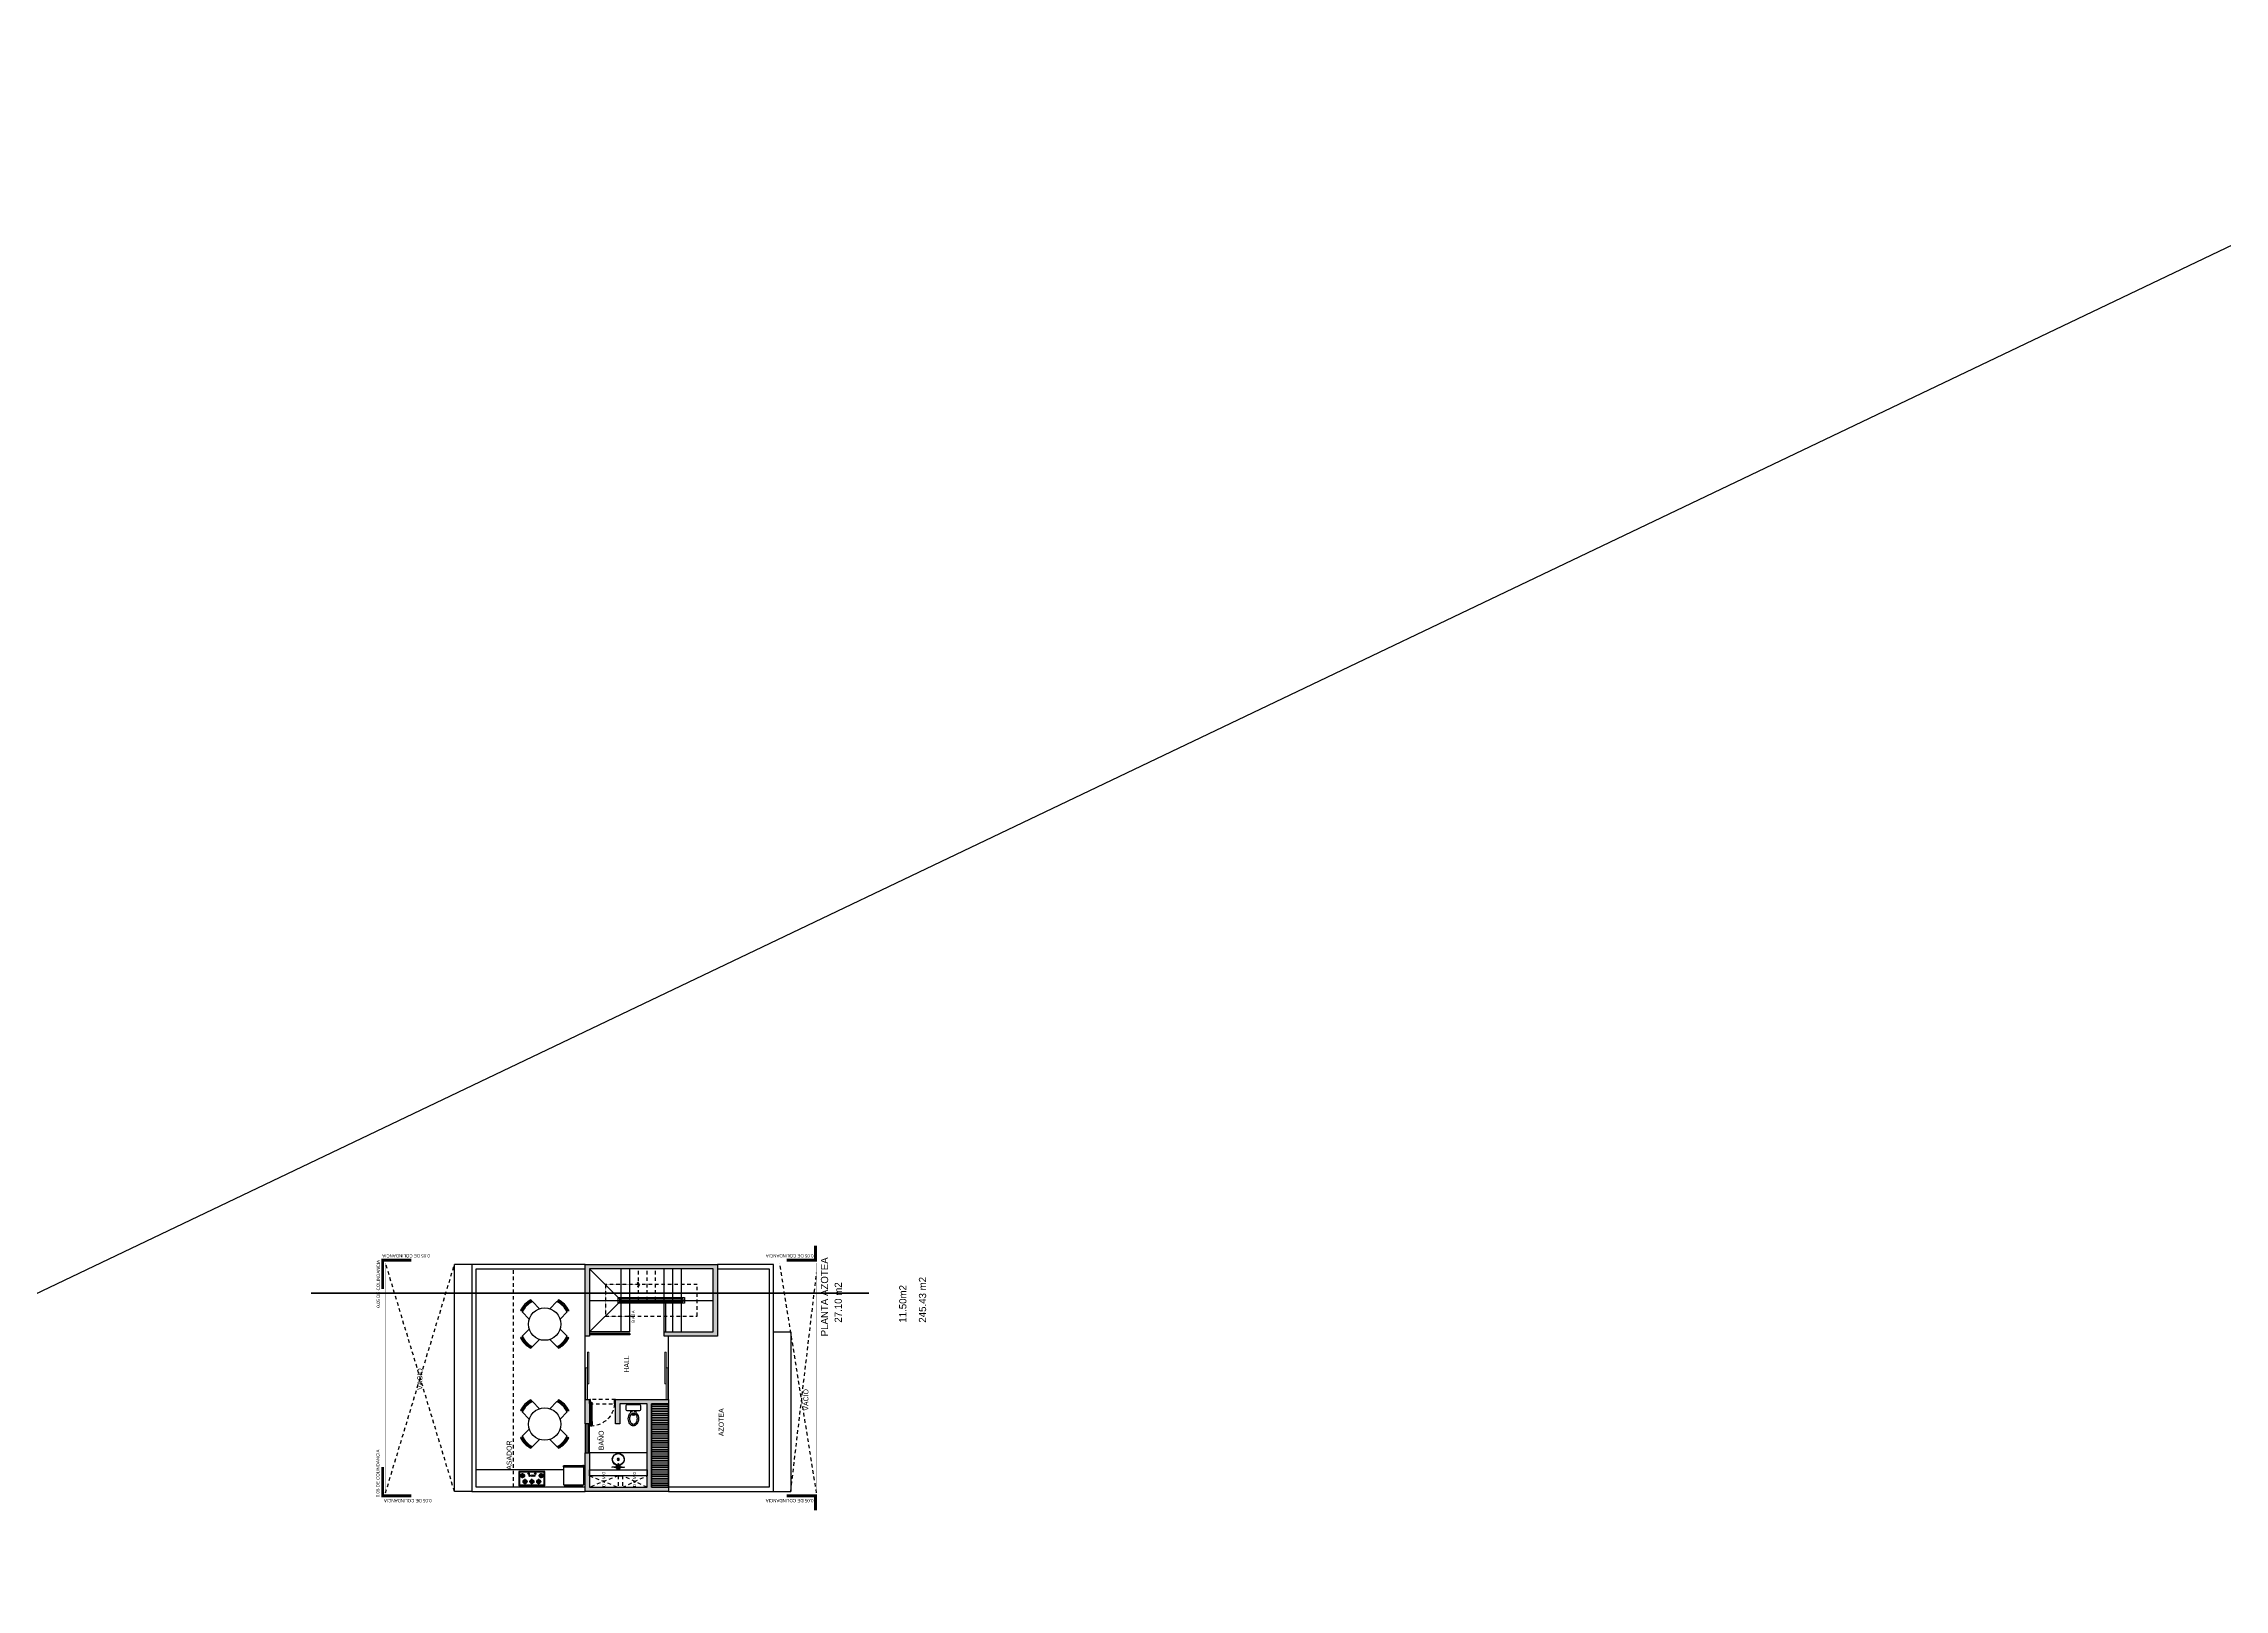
# Model space of a CAD drawing. Header units: metres. Extents: x -58 to 722, y -1100 to 345.
# Drawn here: x 61.2 to 137.1, y 18.8 to 72.6 of the extents above; entities that cross this region are included whole.
import ezdxf

# ---------------------------------------------------------------- set-up
doc = ezdxf.new("R2010")
doc.units = ezdxf.units.M
doc.header["$MEASUREMENT"] = 0
doc.linetypes.add('CENTER2', pattern=[1.125, 0.75, -0.125, 0.125, -0.125])
doc.linetypes.add('HIDDEN2', pattern=[0.1875, 0.125, -0.0625])
doc.layers.get('0').update_dxf_attribs({"color": 255})
for name, color, linetype in [('A-MOBILIARIO SANITARIO', 124, 'Continuous'), ('A-MURO', 150, 'Continuous'), ('A-PROYECCIONES', 191, 'HIDDEN2'), ('FSR_ARQ_001TERRENO', 8, 'Continuous'), ('FSR_ARQ_003RELLENODEMUROS', 251, 'Continuous'), ('FSR_ARQ_007PROYECCIONES', 200, 'HIDDEN2'), ('FSR_ARQ_008MOBILIARIO', 115, 'Continuous'), ('FSR_ARQ_009ESCALERA', 40, 'Continuous'), ('FSR_ARQ_010MUROBAJO', 33, 'Continuous'), ('FSR_ARQ_011MOBILIARIOSANI', 124, 'Continuous'), ('FSR_ARQ_012PUERTAS', 233, 'Continuous'), ('FSR_ARQ_014TEXTOS', 142, 'Continuous'), ('FSR_ARQ_022AREAS', 110, 'Continuous'), ('FSR_ARQ_024LINEACORTE', 10, 'Continuous'), ('MOBILIARIO', 125, 'Continuous'), ('TEXTOS', 7, 'Continuous')]:
    doc.layers.add(name, color=color, linetype=linetype)
doc.layers.add('FSR_ARQ_002MURO', color=150, linetype='Continuous', lineweight=30)
doc.layers.add('FSR_ARQ_013VENTANAS', color=4, linetype='Continuous', lineweight=5)
doc.styles.add('ESPACIOS', font='GOTHIC.TTF')
doc.linetypes.add('ZIGZAG', pattern='A,0.00254,-5.08,[131,ltypeshp.shx,S=5.08,R=0,X=-5.08,Y=0],-10.16,[131,ltypeshp.shx,S=5.08,R=180,X=5.08,Y=0],-5.08', length=20.32254)
pattern_1 = [(90, (33.955466, 103.83467), (-0.015625, 0.0078125), [0, -0.015625])]

# ---------------------------------------------------------------- blocks, each defined once
blk = doc.blocks.new('WC')
for p, q in [((0.02, 0.215), (0.02, -0.215)), ((0.205, 0.25), (0.055, 0.25)), ((0.24, -0.215), (0.24, 0.215)), ((0.353, -0.052), (0.353, 0.052)), ((0.055, -0.25), (0.205, -0.25))]:
    blk.add_line(p, q)
blk.add_lwpolyline([(0.709, 0, 0.144399), (0.695, 0.045, 0.107176), (0.65, 0.09, 0.077789), (0.589, 0.117, 0.064981), (0.51, 0.127, 0.064981), (0.431, 0.117, 0.077789), (0.37, 0.09, 0.107176), (0.325, 0.045, 0.144399), (0.311, 0, 0.144399), (0.325, -0.045, 0.107176), (0.37, -0.09, 0.077789), (0.431, -0.117, 0.064981), (0.51, -0.127, 0.064981), (0.589, -0.117, 0.077789), (0.65, -0.09, 0.107176), (0.695, -0.045, 0.144399)], format="xyb", close=True)
blk.add_lwpolyline([(0.342, -0.13, 0.072633), (0.411, -0.162, 0.070933), (0.51, -0.176, 0.070933), (0.609, -0.162, 0.082513), (0.687, -0.124, 0.10681), (0.743, -0.064, 0.133944), (0.76, 0, 0.133944)], format="xyb")
for centre in [(0.265, 0.047), (0.265, -0.047)]:
    blk.add_circle(centre, 0.01)
for centre, radius, start, end in [((0.055, 0.215), 0.035, 90, 180), ((0.205, 0.215), 0.035, 0, 90), ((0.269, 0.19), 0.0949, 252.41966, 320.42385), ((0.484, -0.091), 0.263, 106.22954, 122.84662), ((0.352, 0), 0.052, 271.97611, 88.02389), ((0.51, -0.179), 0.355, 90, 106.22954), ((0.51, -0.179), 0.355, 73.77046, 90), ((0.536, -0.091), 0.263, 54.9026, 73.77046), ((0.575, -0.035), 0.195, 30.51608, 54.9026), ((0.709, 0.067), 0.0261, 237.38977, 26.24718), ((0.634, 0), 0.126, 0, 30.51608), ((0.055, -0.215), 0.035, 180, 270), ((0.205, -0.215), 0.035, 270, 0), ((0.269, -0.19), 0.0949, 39.57615, 107.58034), ((0.709, -0.067), 0.0261, 333.75282, 122.61023)]:
    blk.add_arc(centre, radius, start, end)
blk = doc.blocks.new('Flecha_1')
blk.add_hatch(color=256).paths.add_polyline_path([(0, 0.0008), (0.003, -0.001), (0.0029, -0.0013), (0, 0.0003), (-0.0029, -0.0013), (-0.003, -0.001)])
for p, q in [((0.0003, 0.0013), (-0.0038, -0.0011)), ((0, 0), (-0.0033, -0.0019)), ((-0.0003, 0.0013), (0.0037, -0.0011)), ((0, 0), (0.0033, -0.0019)), ((-0.0036, -0.0006), (-0.0028, -0.002)), ((0.0036, -0.0006), (0.0028, -0.002))]:
    blk.add_line(p, q)
blk.add_lwpolyline([(0, 0.0008), (0.003, -0.001), (0.0029, -0.0013), (0, 0.0003), (-0.0029, -0.0013), (-0.003, -0.001)], close=True)
blk = doc.blocks.new('parrilla')
at = {"layer": 'A-MOBILIARIO SANITARIO', "linetype": 'Continuous', "ltscale": 0.03}
for p, q in [((-0.446, 0.121), (-0.397, 0.121)), ((-0.446, 0.111), (-0.397, 0.111)), ((-0.374, 0.085), (-0.326, 0.085)), ((-0.374, 0.075), (-0.326, 0.075)), ((-0.374, 0.005), (-0.326, 0.005)), ((-0.446, -0.111), (-0.397, -0.111)), ((-0.446, -0.121), (-0.397, -0.121)), ((-0.374, -0.005), (-0.326, -0.005)), ((-0.374, -0.075), (-0.326, -0.075)), ((-0.374, -0.085), (-0.326, -0.085))]:
    blk.add_line(p, q, dxfattribs=at)
at = {"layer": 'A-MOBILIARIO SANITARIO', "color": 252, "linetype": 'Continuous'}
for p, q in [((-0.26, 0.326), (-0.44, 0.326)), ((-0.35, 0.416), (-0.35, 0.236)), ((-0.056, 0.238), (-0.236, 0.238)), ((-0.056, 0), (-0.236, 0)), ((-0.146, 0.328), (-0.146, 0.148)), ((-0.146, -0.09), (-0.146, 0.09)), ((-0.26, -0.326), (-0.44, -0.326)), ((-0.35, -0.416), (-0.35, -0.236)), ((-0.056, -0.238), (-0.236, -0.238)), ((-0.146, -0.328), (-0.146, -0.148))]:
    blk.add_line(p, q, dxfattribs=at)
at = {"layer": 'A-MOBILIARIO SANITARIO', "linetype": 'Continuous', "ltscale": 0.03}
for points in [[(0, -0.455), (0, 0.455), (-0.5, 0.455), (-0.5, -0.455)], [(-0.03, -0.425), (-0.03, 0.425), (-0.47, 0.425), (-0.47, -0.425)]]:
    blk.add_lwpolyline(points, close=True, dxfattribs=at)
for centre, radius in [((-0.421, 0.116), 0.025), ((-0.35, 0.326), 0.07), ((-0.35, 0.08), 0.025), ((-0.35, 0), 0.025), ((-0.146, 0.238), 0.07), ((-0.146, 0), 0.07), ((-0.421, -0.116), 0.025), ((-0.35, -0.326), 0.07), ((-0.35, -0.08), 0.025), ((-0.146, -0.238), 0.07)]:
    blk.add_circle(centre, radius, dxfattribs=at)
at = {"layer": 'A-MOBILIARIO SANITARIO', "linetype": 'ZIGZAG', "ltscale": 0.001}
for centre in [(-0.35, 0.326), (-0.146, 0.238), (-0.146, 0), (-0.35, -0.326), (-0.146, -0.238)]:
    blk.add_circle(centre, 0.05, dxfattribs=at)
blk = doc.blocks.new('refri')
at = {"layer": 'A-MOBILIARIO SANITARIO'}
for p, q in [((-11.874, 20.419), (-11.874, 19.668)), ((-11.874, 20.419), (-11.827, 20.419)), ((-11.827, 19.618), (-11.827, 20.468)), ((-11.827, 20.468), (-11.075, 20.468)), ((-11.827, 20.468), (-11.075, 20.468)), ((-11.075, 20.468), (-11.075, 19.618)), ((-11.065, 19.618), (-11.065, 20.468)), ((-11.065, 20.468), (-11.026, 20.468)), ((-11.065, 20.468), (-11.026, 20.468)), ((-11.026, 20.468), (-11.026, 19.618)), ((-10.996, 20.452), (-11.026, 20.452)), ((-11.026, 20.432), (-10.996, 20.432)), ((-10.996, 20.432), (-10.996, 20.452)), ((-11.075, 19.618), (-11.827, 19.618)), ((-11.065, 19.618), (-11.026, 19.618))]:
    blk.add_line(p, q, dxfattribs=at)
at = {"layer": 'MOBILIARIO', "ltscale": 5}
blk.add_line((-11.874, 19.668), (-11.827, 19.668), dxfattribs=at)
blk = doc.blocks.new('OVAMONO')
for p, q in [((-0.06, -0.02), (0.06, -0.02)), ((-0.06, -0.02), (-0.06, -0.136)), ((-0.021, -0.059), (-0.03, -0.059)), ((-0.014, -0.08), (-0.01, -0.191)), ((-0.01, -0.191), (0.01, -0.191)), ((-0.004, -0.041), (-0.004, -0.033)), ((-0.004, -0.093), (-0.004, -0.084)), ((0.004, -0.041), (0.004, -0.033)), ((0.004, -0.093), (0.004, -0.084)), ((0.01, -0.191), (0.014, -0.08)), ((0.03, -0.059), (0.021, -0.059)), ((0.03, -0.067), (0.021, -0.067)), ((0.06, -0.02), (0.06, -0.136))]:
    blk.add_line(p, q)
at = {"linetype": 'HIDDEN2'}
blk.add_lwpolyline([(0.21, -0.05), (-0.21, -0.05), (-0.21, -0.076), (0.21, -0.076)], close=True, dxfattribs=at)
blk.add_lwpolyline([(-0.021, -0.067), (-0.03, -0.067)])
for centre, radius in [((0, -0.337), 0.035), ((0, -0.337), 0.025), ((0, -0.063), 0.00413)]:
    blk.add_circle(centre, radius)
for centre, radius, start, end in [((0, -0.337), 0.21, 106.60315, 73.40005), ((0, -0.337), 0.2, 93.46752, 86.53382), ((-0.036, -0.063), 0.00723, 328.46668, 31.53332), ((0, -0.063), 0.0227, 99.59407, 170.40593), ((0, -0.063), 0.0227, 189.59407, 260.40593), ((-0.021, -0.041), 0.0176, 270, 0), ((-0.021, -0.084), 0.0176, 0, 90), ((0, -0.027), 0.00723, 238.46668, 301.53332), ((0, -0.099), 0.00723, 58.46668, 121.53332), ((0, -0.063), 0.0227, 9.59407, 80.40593), ((0.021, -0.041), 0.0176, 180, 270), ((0, -0.063), 0.0227, 279.59407, 350.40593), ((0.021, -0.084), 0.0176, 90, 180), ((0.036, -0.063), 0.00723, 148.46668, 211.53332)]:
    blk.add_arc(centre, radius, start, end)
blk = doc.blocks.new('ARP-PUERTA 0.90')
h = blk.add_hatch(color=256)
h.dxf.hatch_style = 1
h.paths.add_polyline_path([(0.075, 0.02), (0.075, 0.85), (0.035, 0.85), (0.035, 0.02)])
h.paths.add_polyline_path([(0.01, 0.075), (0.035, 0.075), (0.035, -0.075), (0.01, -0.075)])
h.paths.add_polyline_path([(0.89, 0.075), (0.865, 0.075), (0.865, -0.075), (0.89, -0.075)])
for points in [[(0.033, 0.806), (0.008, 0.806), (0.008, 0.686), (0.02, 0.686), (0.02, 0.794), (0.033, 0.794)], [(0.035, 0.789), (0.033, 0.789), (0.033, 0.811), (0.035, 0.811)], [(0.075, 0.789), (0.078, 0.789), (0.078, 0.811), (0.075, 0.811)], [(0.078, 0.806), (0.103, 0.806), (0.103, 0.686), (0.09, 0.686), (0.09, 0.794), (0.078, 0.794)], [(0.01, 0.065), (0, 0.065), (0, -0.065), (0.01, -0.065)], [(0.89, 0.065), (0.9, 0.065), (0.9, -0.065), (0.89, -0.065)]]:
    blk.add_lwpolyline(points)
for points in [[(0.075, 0.02), (0.075, 0.85), (0.035, 0.85), (0.035, 0.02)], [(0.01, 0.075), (0.035, 0.075), (0.035, -0.075), (0.01, -0.075)], [(0.89, 0.075), (0.865, 0.075), (0.865, -0.075), (0.89, -0.075)]]:
    blk.add_lwpolyline(points, close=True)
at = {"layer": 'A-PROYECCIONES'}
blk.add_lwpolyline([(0, 0.075), (0.9, 0.075), (0.9, -0.075), (0, -0.075)], close=True, dxfattribs=at)
blk.add_arc((0.031, 0.015), 0.836, 4.11114, 86.98715, dxfattribs=at)

msp = doc.modelspace()

# ---------------------------------------------------------------- hatches: boundary and pattern name
at = {"layer": 'A-MURO'}
h = msp.add_hatch(dxfattribs=at)
h.set_pattern_fill('ANSI31', color=0)
h.paths.add_polyline_path([(110.436, 32.713), (110.436, 32.413), (109.686, 32.413), (109.686, 28.563), (104.536, 28.563), (104.536, 28.713), (109.536, 28.713), (109.536, 36.433), (108.761, 36.433), (108.761, 36.733), (109.686, 36.733), (109.686, 32.713)], flags=17)
h.paths.add_polyline_path([(109.686, 32.713), (110.436, 32.713)], flags=0)
edge = h.paths.add_edge_path(flags=17)
edge.add_line((110.436, 32.713), (110.436, 32.413))
edge.add_line((109.686, 32.713), (110.436, 32.713))
edge.add_line((109.686, 36.733), (109.686, 32.713))
edge.add_line((108.761, 36.733), (109.686, 36.733))
edge.add_line((108.761, 36.433), (108.761, 36.733))
edge.add_line((109.536, 36.433), (108.761, 36.433))
edge.add_line((109.536, 28.713), (109.536, 36.433))
edge.add_line((104.536, 28.713), (109.536, 28.713))
edge.add_line((104.536, 28.563), (104.536, 28.713))
edge.add_line((109.686, 28.563), (104.536, 28.563))
edge.add_line((109.686, 32.413), (109.686, 28.563))
edge.add_line((110.436, 32.413), (109.686, 32.413))
h = msp.add_hatch(dxfattribs=at)
h.set_pattern_fill('SWAMP', color=0)
h.paths.add_polyline_path([(110.436, 32.713), (110.436, 32.413), (109.686, 32.413), (109.686, 28.563), (104.536, 28.563), (104.536, 28.713), (109.536, 28.713), (109.536, 36.433), (108.761, 36.433), (108.761, 36.733), (109.686, 36.733), (109.686, 32.713)], flags=17)
h.paths.add_polyline_path([(109.686, 32.713), (110.436, 32.713)], flags=0)
edge = h.paths.add_edge_path(flags=17)
edge.add_line((110.436, 32.713), (110.436, 32.413))
edge.add_line((109.686, 32.713), (110.436, 32.713))
edge.add_line((109.686, 36.733), (109.686, 32.713))
edge.add_line((108.761, 36.733), (109.686, 36.733))
edge.add_line((108.761, 36.433), (108.761, 36.733))
edge.add_line((109.536, 36.433), (108.761, 36.433))
edge.add_line((109.536, 28.713), (109.536, 36.433))
edge.add_line((104.536, 28.713), (109.536, 28.713))
edge.add_line((104.536, 28.563), (104.536, 28.713))
edge.add_line((109.686, 28.563), (104.536, 28.563))
edge.add_line((109.686, 32.413), (109.686, 28.563))
edge.add_line((110.436, 32.413), (109.686, 32.413))
h = msp.add_hatch(dxfattribs=at)
h.set_pattern_fill('ANSI31', color=0)
h.paths.add_polyline_path([(110.436, 32.713), (109.686, 32.713)])
h = msp.add_hatch(dxfattribs=at)
h.set_pattern_fill('ANSI31', color=0)
h.paths.add_polyline_path([(110.436, 32.713), (109.686, 32.713)])
at = {"layer": 'FSR_ARQ_003RELLENODEMUROS', "ltscale": 5}
h = msp.add_hatch(dxfattribs=at)
h.set_pattern_fill('DOTS', color=256, scale=0.25, angle=90)
h.set_pattern_definition(pattern_1)
h.paths.add_polyline_path([(80.051, 30.117), (80.051, 27.617), (80.201, 27.617), (80.201, 29.967), (84.501, 29.967), (84.501, 27.767), (82.801, 27.767), (82.801, 27.617), (84.651, 27.617), (84.651, 30.117)])
h = msp.add_hatch(dxfattribs=at)
h.set_pattern_fill('DOTS', color=256, scale=0.25, angle=90)
h.set_pattern_definition(pattern_1)
h.paths.add_polyline_path([(80.201, 23.567), (80.051, 23.567), (80.051, 22.217), (82.951, 22.217), (82.951, 22.367), (82.351, 22.367), (82.351, 25.267), (82.951, 25.267), (82.951, 25.417), (81.101, 25.417), (81.101, 25.267), (81.101, 24.567), (81.251, 24.567), (81.251, 25.267), (82.201, 25.267), (82.201, 22.367), (80.201, 22.367)])
h.paths.add_polyline_path([(80.051, 24.567), (80.201, 24.567), (80.201, 25.417), (80.051, 25.417)])
at = {"layer": 'FSR_ARQ_008MOBILIARIO'}
h = msp.add_hatch(dxfattribs=at)
h.set_pattern_fill('LINE', color=256, scale=0.5, angle=180, style=0)
h.set_pattern_definition([(180, (33.955466, 142.81), (-8e-18, -0.0625), [])])
h.paths.add_polyline_path([(82.351, 22.367), (82.351, 25.267), (82.951, 25.267), (82.951, 22.367)])
at = {"layer": 'TEXTOS'}
h = msp.add_hatch(color=256, dxfattribs=at)
edge = h.paths.add_edge_path()
edge.add_arc((81.601, 28.317), 0.0252, 0, 360)

# ---------------------------------------------------------------- linework, layer by layer
at = {"layer": 'A-PROYECCIONES'}
for p, q in [((81.201, 22.767), (80.201, 22.767)), ((81.201, 22.767), (81.351, 22.767)), ((82.201, 22.767), (81.351, 22.767))]:
    msp.add_line(p, q, dxfattribs=at)
at = {"layer": 'FSR_ARQ_001TERRENO', "const_width": 0.1}
for points in [[(87.059, 30.267), (88.059, 30.267), (88.059, 30.767)], [(73.001, 29.267), (73.001, 30.267), (74.001, 30.267)], [(74.001, 22.067), (73.001, 22.067), (73.001, 23.067)], [(88.059, 21.567), (88.059, 22.067), (87.059, 22.067)]]:
    msp.add_lwpolyline(points, dxfattribs=at)
at = {"layer": 'FSR_ARQ_001TERRENO', "const_width": 0.01}
msp.add_lwpolyline([(88.101, 22.167), (73.101, 22.167), (73.101, 30.167), (88.101, 30.167)], close=True, dxfattribs=at)
at = {"layer": 'FSR_ARQ_002MURO'}
for points in [[(80.201, 27.617), (80.051, 27.617), (80.051, 30.117), (84.651, 30.117), (84.651, 27.617), (82.801, 27.617), (82.801, 27.767), (84.501, 27.767), (84.501, 29.967), (80.201, 29.967)], [(80.051, 25.417), (80.201, 25.417), (80.201, 24.567), (80.051, 24.567)]]:
    msp.add_lwpolyline(points, close=True, dxfattribs=at)
at = {"layer": 'FSR_ARQ_002MURO', "ltscale": 0.005}
msp.add_lwpolyline([(82.951, 22.217), (80.051, 22.217), (80.051, 23.567), (80.201, 23.567), (80.201, 22.367), (82.201, 22.367), (82.201, 25.267), (81.251, 25.267), (81.251, 24.567), (81.101, 24.567), (81.101, 25.417), (82.951, 25.417), (82.951, 25.267), (82.351, 25.267), (82.351, 22.367), (82.951, 22.367)], close=True, dxfattribs=at)
at = {"layer": 'FSR_ARQ_007PROYECCIONES'}
for p, q in [((75.501, 22.217), (73.101, 30.167)), ((73.101, 22.167), (75.501, 30.117)), ((77.551, 22.367), (77.551, 29.967)), ((81.901, 28.867), (81.901, 29.967)), ((82.201, 28.867), (82.201, 29.967)), ((82.501, 28.867), (82.501, 29.967)), ((88.101, 22.167), (86.816, 30.167)), ((87.201, 22.217), (88.101, 29.83)), ((81.201, 22.767), (80.201, 22.367)), ((80.201, 22.767), (81.201, 22.367)), ((81.201, 22.767), (81.201, 22.367)), ((81.351, 22.767), (81.351, 22.367)), ((82.201, 22.367), (81.351, 22.767)), ((81.351, 22.367), (82.201, 22.767))]:
    msp.add_line(p, q, dxfattribs=at)
msp.add_lwpolyline([(83.951, 28.317), (83.951, 29.417), (80.751, 29.417), (80.751, 28.317)], close=True, dxfattribs=at)
at = {"layer": 'FSR_ARQ_008MOBILIARIO'}
for p, q in [((76.101, 30.117), (75.501, 30.117)), ((75.501, 22.217), (75.501, 30.117)), ((82.801, 27.767), (82.801, 28.767)), ((82.851, 27.767), (82.851, 28.767)), ((81.601, 27.717), (80.201, 27.717)), ((81.601, 27.667), (80.201, 27.667)), ((81.601, 27.717), (81.601, 27.667)), ((86.601, 27.767), (87.201, 27.767)), ((87.201, 27.767), (87.201, 22.217)), ((82.951, 22.367), (82.951, 25.267)), ((86.601, 22.217), (87.201, 22.217))]:
    msp.add_line(p, q, dxfattribs=at)
at = {"layer": 'FSR_ARQ_008MOBILIARIO', "ltscale": 5}
for p, q in [((78.16, 28.881), (78.188, 28.853)), ((79.12, 28.881), (79.092, 28.853)), ((77.8, 28.521), (77.828, 28.493)), ((77.857, 28.464), (78.104, 28.217)), ((77.891, 28.525), (77.862, 28.553)), ((77.885, 28.588), (77.913, 28.559)), ((78.093, 28.796), (78.122, 28.768)), ((78.156, 28.79), (78.128, 28.819)), ((78.217, 28.825), (78.464, 28.577)), ((78.406, 28.635), (78.464, 28.577)), ((79.063, 28.825), (78.816, 28.577)), ((79.124, 28.79), (79.152, 28.819)), ((79.187, 28.796), (79.158, 28.768)), ((79.423, 28.464), (79.176, 28.217)), ((79.395, 28.588), (79.367, 28.559)), ((79.389, 28.525), (79.418, 28.553)), ((79.48, 28.521), (79.452, 28.493)), ((77.828, 27.589), (77.8, 27.561)), ((77.857, 27.618), (78.104, 27.865)), ((77.891, 27.557), (77.862, 27.529)), ((77.885, 27.495), (77.913, 27.523)), ((78.217, 27.258), (78.464, 27.505)), ((79.063, 27.258), (78.816, 27.505)), ((79.423, 27.618), (79.176, 27.865)), ((79.395, 27.495), (79.367, 27.523)), ((79.389, 27.557), (79.418, 27.529)), ((79.48, 27.561), (79.452, 27.589)), ((78.093, 27.286), (78.122, 27.315)), ((78.156, 27.292), (78.128, 27.264)), ((78.188, 27.229), (78.16, 27.201)), ((79.12, 27.201), (79.092, 27.229)), ((79.124, 27.292), (79.152, 27.264)), ((79.187, 27.286), (79.158, 27.315)), ((77.8, 25.043), (77.828, 25.014)), ((77.891, 25.047), (77.862, 25.075)), ((77.885, 25.109), (77.913, 25.081)), ((78.093, 25.318), (78.122, 25.289)), ((78.156, 25.312), (78.128, 25.34)), ((78.16, 25.403), (78.188, 25.374)), ((78.217, 25.346), (78.464, 25.099)), ((78.406, 25.157), (78.464, 25.099)), ((79.063, 25.346), (78.816, 25.099)), ((79.12, 25.403), (79.092, 25.374)), ((79.124, 25.312), (79.152, 25.34)), ((79.187, 25.318), (79.158, 25.289)), ((79.395, 25.109), (79.367, 25.081)), ((79.389, 25.047), (79.418, 25.075)), ((79.48, 25.043), (79.452, 25.014)), ((77.857, 24.986), (78.104, 24.739)), ((77.857, 24.139), (78.104, 24.386)), ((79.423, 24.986), (79.176, 24.739)), ((79.423, 24.139), (79.176, 24.386)), ((77.828, 24.111), (77.8, 24.082)), ((77.891, 24.079), (77.862, 24.05)), ((77.885, 24.016), (77.913, 24.044)), ((78.093, 23.808), (78.122, 23.836)), ((78.156, 23.813), (78.128, 23.785)), ((78.188, 23.751), (78.16, 23.722)), ((78.217, 23.779), (78.464, 24.026)), ((79.063, 23.779), (78.816, 24.026)), ((79.12, 23.722), (79.092, 23.751)), ((79.124, 23.813), (79.152, 23.785)), ((79.187, 23.808), (79.158, 23.836)), ((79.395, 24.016), (79.367, 24.044)), ((79.389, 24.079), (79.418, 24.05)), ((79.48, 24.082), (79.452, 24.111))]:
    msp.add_line(p, q, dxfattribs=at)
at = {"layer": 'FSR_ARQ_008MOBILIARIO'}
for points in [[(81.201, 28.767), (81.201, 28.967), (83.501, 28.967), (83.501, 28.767)], [(81.251, 28.817), (81.251, 28.917), (83.451, 28.917), (83.451, 28.817)]]:
    msp.add_lwpolyline(points, close=True, dxfattribs=at)
at = {"layer": 'FSR_ARQ_008MOBILIARIO', "ltscale": 5}
for centre in [(78.64, 28.041), (78.64, 24.563)]:
    msp.add_circle(centre, 0.564, dxfattribs=at)
for centre, start, end in [((78.536, 28.146), 117.05475, 152.94525), ((78.564, 28.117), 117.05475, 152.94525), ((78.716, 28.117), 27.05475, 62.94525), ((78.744, 28.146), 27.05475, 62.94525), ((78.592, 28.089), 117.05475, 152.94525), ((78.687, 28.089), 27.05475, 62.94525), ((78.536, 27.937), 207.05475, 242.94525), ((78.564, 27.965), 207.05475, 242.94525), ((78.592, 27.994), 207.05475, 242.94525), ((78.687, 27.994), 297.05475, 332.94525), ((78.716, 27.965), 297.05475, 332.94525), ((78.744, 27.937), 297.05475, 332.94525), ((78.536, 24.667), 117.05475, 152.94525), ((78.564, 24.639), 117.05475, 152.94525), ((78.592, 24.61), 117.05475, 152.94525), ((78.687, 24.61), 27.05475, 62.94525), ((78.716, 24.639), 27.05475, 62.94525), ((78.744, 24.667), 27.05475, 62.94525), ((78.536, 24.458), 207.05475, 242.94525), ((78.564, 24.487), 207.05475, 242.94525), ((78.592, 24.515), 207.05475, 242.94525), ((78.687, 24.515), 297.05475, 332.94525), ((78.716, 24.487), 297.05475, 332.94525), ((78.744, 24.458), 297.05475, 332.94525)]:
    msp.add_arc(centre, 0.826, start, end, dxfattribs=at)
at = {"layer": 'FSR_ARQ_009ESCALERA'}
for p, q in [((81.301, 28.867), (80.201, 29.967)), ((81.301, 28.867), (81.301, 29.967)), ((81.601, 28.867), (81.601, 29.967)), ((82.801, 28.867), (82.801, 29.967)), ((83.101, 28.867), (83.101, 29.967)), ((83.401, 28.867), (83.401, 29.967)), ((80.201, 28.867), (81.301, 28.867)), ((81.301, 28.867), (80.201, 27.767)), ((81.301, 28.867), (83.401, 28.867)), ((81.301, 27.767), (81.301, 28.867)), ((81.601, 27.767), (81.601, 28.867)), ((82.801, 27.767), (82.801, 28.867)), ((83.101, 27.767), (83.101, 28.867)), ((83.401, 28.867), (84.501, 28.867)), ((83.401, 27.767), (83.401, 28.867)), ((80.051, 25.417), (80.051, 27.617)), ((81.601, 27.767), (80.201, 27.767)), ((82.951, 25.417), (82.951, 27.617))]:
    msp.add_line(p, q, dxfattribs=at)
at = {"layer": 'FSR_ARQ_010MUROBAJO'}
for p, q in [((80.051, 30.117), (76.101, 30.117)), ((76.101, 30.117), (76.101, 22.217)), ((76.251, 22.367), (76.251, 29.967)), ((76.251, 29.967), (80.051, 29.967)), ((80.051, 29.967), (80.051, 30.117)), ((76.101, 22.217), (80.051, 22.217)), ((80.051, 22.367), (76.251, 22.367)), ((80.051, 22.217), (80.051, 22.367))]:
    msp.add_line(p, q, dxfattribs=at)
for points in [[(84.651, 30.117), (84.651, 29.967), (86.451, 29.967), (86.451, 22.367), (82.951, 22.367), (82.951, 22.217), (86.601, 22.217), (86.601, 30.117)], [(80.201, 22.967), (82.201, 22.967), (82.201, 22.767), (80.201, 22.767)]]:
    msp.add_lwpolyline(points, close=True, dxfattribs=at)
at = {"layer": 'FSR_ARQ_010MUROBAJO', "ltscale": 0.005}
msp.add_lwpolyline([(80.051, 23.567), (80.201, 23.567), (80.201, 24.567), (80.051, 24.567)], close=True, dxfattribs=at)
at = {"layer": 'FSR_ARQ_011MOBILIARIOSANI'}
for p, q in [((82.201, 23.567), (80.201, 23.567)), ((79.299, 22.967), (76.251, 22.967))]:
    msp.add_line(p, q, dxfattribs=at)
at = {"layer": 'FSR_ARQ_013VENTANAS'}
for p, q in [((80.101, 23.567), (80.101, 24.567)), ((80.151, 23.567), (80.151, 24.567))]:
    msp.add_line(p, q, dxfattribs=at)
for points in [[(80.126, 25.967), (80.126, 27.067), (80.176, 27.067), (80.176, 25.967)], [(82.872, 25.967), (82.872, 27.067), (82.822, 27.067), (82.822, 25.967)], [(80.076, 25.417), (80.076, 26.517), (80.126, 26.517), (80.126, 25.417)], [(82.922, 25.417), (82.922, 26.517), (82.872, 26.517), (82.872, 25.417)]]:
    msp.add_lwpolyline(points, close=True, dxfattribs=at)
at = {"layer": 'FSR_ARQ_022AREAS', "ltscale": 0.005}
msp.add_line((0, 0), (722.382, 344.917), dxfattribs=at)
at = {"layer": 'FSR_ARQ_024LINEACORTE', "linetype": 'CENTER2', "const_width": 0.05}
msp.add_lwpolyline([(70.512, 29.116), (89.929, 29.116)], dxfattribs=at)
at = {"layer": 'MOBILIARIO'}
for p, q in [((81.301, 28.917), (83.401, 28.917)), ((81.301, 28.817), (83.401, 28.817)), ((82.951, 22.367), (82.951, 25.267)), ((76.101, 22.217), (75.501, 22.217))]:
    msp.add_line(p, q, dxfattribs=at)
msp.add_lwpolyline([(82.351, 22.367), (82.351, 25.267), (82.951, 25.267), (82.951, 22.367)], close=True, dxfattribs=at)
at = {"layer": 'TEXTOS', "ltscale": 10, "const_width": 0.01}
msp.add_lwpolyline([(81.601, 28.317), (80.751, 28.317), (80.751, 29.417), (81.901, 29.417)], dxfattribs=at)
at = {"layer": 'TEXTOS'}
msp.add_circle((81.601, 28.317), 0.0252, dxfattribs=at)

# ---------------------------------------------------------------- block references
at = {"layer": 'FSR_ARQ_011MOBILIARIOSANI', "xscale": -1}
for name, p, rotation in [('WC', (81.726, 25.262), 90), ('OVAMONO', (81.201, 23), 180)]:
    msp.add_blockref(name, p, dxfattribs=dict(at, rotation=rotation))
at = {"layer": 'FSR_ARQ_011MOBILIARIOSANI', "rotation": 269.9999999999999}
msp.add_blockref('parrilla', (78.194, 22.418), dxfattribs=at)
at = {"layer": 'FSR_ARQ_011MOBILIARIOSANI', "xscale": -0.8255472067950825, "yscale": 0.8255472067950825, "zscale": 0.8255472067950825, "rotation": 270}
msp.add_blockref('refri', (63.103, 32.21), dxfattribs=at)
at = {"layer": 'FSR_ARQ_012PUERTAS', "xscale": -1, "rotation": 180}
msp.add_blockref('ARP-PUERTA 0.90', (80.201, 25.342), dxfattribs=at)
at = {"layer": 'TEXTOS', "ltscale": 0.01, "xscale": 22.34780478919463, "yscale": 22.34780478919463, "zscale": 22.34780478919463, "rotation": 270.0000000000007}
msp.add_blockref('Flecha_1', (81.913, 29.417), dxfattribs=at)

# ---------------------------------------------------------------- texts
at = {"layer": 'FSR_ARQ_014TEXTOS', "style": 'ESPACIOS'}
msp.add_text('ASADOR', height=0.175, rotation=90, dxfattribs=at).set_placement((77.491, 22.973))
for s, width, gutter_width, insert, char_height, attachment_point, rotation in [('0.05 DE COLINDANCIA', 3.09515, 0.525, (74.646, 30.472), 0.112, 7, 180), ('0.05 DE COLINDANCIA', 3.09515, 0.525, (87.994, 30.472), 0.112, 7, 180), ('\\pxi5.98854;PLANTA AZOTEA', 5.04783, 0.302, (88.25, 26.11), 0.2516, 1, 90), ('0.05 DE COLINDANCIA', 3.09515, 0.525, (72.907, 28.611), 0.112, 7, 90), ('\\pxi5.98854;245.43 m2', 3.93119, 0.302, (91.66, 26.585), 0.2516, 1, 90), ('\\pxi5.98854;27.10 m2', 3.93119, 0.302, (88.728, 26.585), 0.2516, 1, 90), ('\\pxi5.98854;11.50m2', 3.93119, 0.302, (90.973, 26.585), 0.2516, 1, 90), ('\\pxqc;{\\T1.3;BAJA}', 0.87446, 0.75, (81.671, 27.882), 0.1, 1, 90), ('HALL', 0.84615, 0.525, (81.579, 26.957), 0.175, 9, 90), ('VACIO', 2.22389, 0.525, (74.389, 25.752), 0.175, 7, 90), ('AZOTEA', 0.84615, 0.525, (84.87, 25.112), 0.175, 9, 90), ('VACIO', 2.22389, 0.525, (87.818, 25.03), 0.175, 7, 90), ('BAÑO', 0.84615, 0.525, (80.695, 24.341), 0.175, 9, 90), ('0.05 DE COLINDANCIA', 3.09515, 0.525, (72.894, 22.019), 0.112, 7, 90), ('\\pxqc;{\\T1.3;DOMO}', 0.87446, 0.75, (80.646, 22.223), 0.1, 1, 90), ('\\pxqc;{\\T1.3;DOMO}', 0.87446, 0.75, (81.715, 22.223), 0.1, 1, 90), ('0.05 DE COLINDANCIA', 3.09515, 0.525, (74.707, 21.957), 0.112, 7, 180), ('0.05 DE COLINDANCIA', 3.09515, 0.525, (87.991, 21.958), 0.112, 7, 180)]:
    msp.add_mtext_dynamic_manual_height_columns(s, width=width, gutter_width=gutter_width, heights=[0], dxfattribs=dict(at, insert=insert, char_height=char_height, attachment_point=attachment_point, rotation=rotation))

doc.saveas('drawing.dxf')
